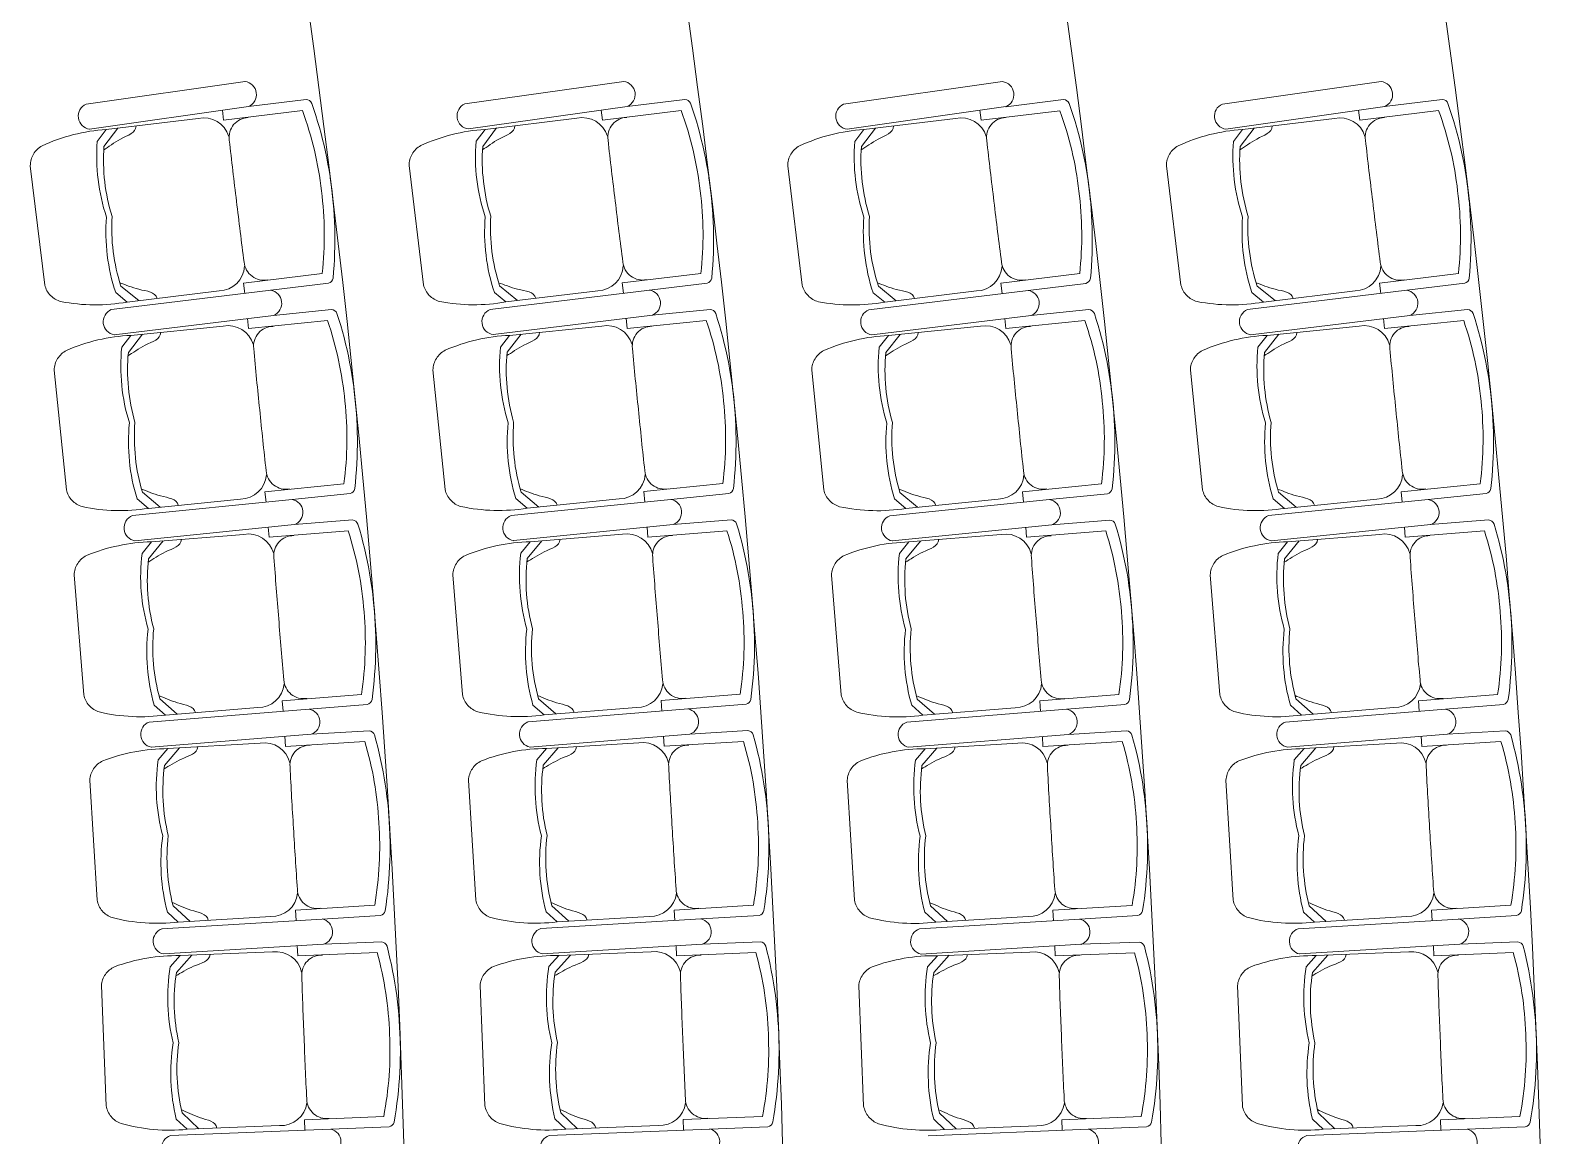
# Model space of a CAD drawing. Header units: millimetres. Extents: x 78.3 to 128, y 45 to 95.8.
# Drawn here: x 98.121 to 101.72, y 87.861 to 90.489 of the extents above; entities that cross this region are included whole.
import ezdxf

# ---------------------------------------------------------------- set-up
doc = ezdxf.new("R2010")
doc.units = ezdxf.units.MM
doc.header["$LTSCALE"] = 0.025
doc.linetypes.add('DASHED', pattern=[19.05, 12.7, -6.35])
doc.layers.add('EJES', color=7, linetype='Continuous', lineweight=0)

msp = doc.modelspace()

# ---------------------------------------------------------------- linework, layer by layer
at = {"lineweight": 15}
for p, q in [((98.6316, 90.3676), (98.2539, 90.314)), ((99.5316, 90.3678), (99.1539, 90.3142)), ((100.4316, 90.3673), (100.0539, 90.3137)), ((101.3316, 90.3676), (100.9539, 90.314)), ((98.6397, 90.3081), (98.2621, 90.2545)), ((98.5777, 90.2996), (98.5806, 90.2758)), ((99.5397, 90.3084), (99.1621, 90.2548)), ((99.4777, 90.2998), (99.4806, 90.276)), ((100.4397, 90.3079), (100.0621, 90.2543)), ((100.3777, 90.2993), (100.3806, 90.2755)), ((101.3397, 90.3081), (100.9621, 90.2545)), ((101.2777, 90.2996), (101.2806, 90.2758)), ((98.5201, 90.2801), (98.3017, 90.2536)), ((99.4201, 90.2803), (99.2017, 90.2538)), ((100.3201, 90.2798), (100.1017, 90.2533)), ((101.2201, 90.2801), (101.0017, 90.2536)), ((98.3017, 90.2536), (98.2803, 90.2253)), ((98.3293, 90.2569), (98.2962, 90.2132)), ((99.2017, 90.2538), (99.1803, 90.2256)), ((99.2293, 90.2572), (99.1962, 90.2135)), ((100.1017, 90.2533), (100.0803, 90.225)), ((100.1293, 90.2566), (100.0962, 90.213)), ((101.0017, 90.2536), (100.9803, 90.2253)), ((101.0293, 90.2569), (100.9962, 90.2132)), ((98.6925, 89.8713), (98.3137, 89.8253)), ((98.3515, 89.8434), (98.324, 89.8657)), ((98.3791, 89.8468), (98.3365, 89.8813)), ((98.5699, 89.8699), (98.3515, 89.8434)), ((98.6276, 89.8886), (98.6306, 89.8638)), ((99.5925, 89.8716), (99.2137, 89.8256)), ((99.2515, 89.8437), (99.224, 89.866)), ((99.2791, 89.847), (99.2365, 89.8815)), ((99.4699, 89.8702), (99.2515, 89.8437)), ((99.5276, 89.8889), (99.5306, 89.8641)), ((100.4925, 89.871), (100.1137, 89.8251)), ((100.1515, 89.8432), (100.124, 89.8655)), ((100.1791, 89.8465), (100.1365, 89.881)), ((100.3699, 89.8697), (100.1515, 89.8432)), ((100.4276, 89.8883), (100.4306, 89.8635)), ((101.3925, 89.8713), (101.0137, 89.8253)), ((101.0515, 89.8434), (101.024, 89.8657)), ((101.0791, 89.8468), (101.0365, 89.8813)), ((101.2699, 89.8699), (101.0515, 89.8434)), ((101.3276, 89.8886), (101.3306, 89.8638)), ((98.6994, 89.8117), (98.3208, 89.7657)), ((98.6372, 89.8044), (98.6396, 89.7805)), ((99.5994, 89.812), (99.2208, 89.766)), ((99.5372, 89.8047), (99.5396, 89.7808)), ((100.4994, 89.8114), (100.1208, 89.7655)), ((100.4372, 89.8041), (100.4396, 89.7803)), ((101.3994, 89.8117), (101.0208, 89.7657)), ((101.3372, 89.8044), (101.3396, 89.7805)), ((98.3603, 89.764), (98.3384, 89.7361)), ((98.388, 89.7668), (98.3541, 89.7237)), ((98.5793, 89.7861), (98.3603, 89.764)), ((99.2603, 89.7642), (99.2384, 89.7364)), ((99.288, 89.767), (99.2541, 89.724)), ((99.4793, 89.7863), (99.2603, 89.7642)), ((100.1603, 89.7637), (100.1384, 89.7359)), ((100.188, 89.7665), (100.1541, 89.7235)), ((100.3793, 89.7858), (100.1603, 89.7637)), ((101.0603, 89.764), (101.0384, 89.7361)), ((101.088, 89.7668), (101.0541, 89.7237)), ((101.2793, 89.7861), (101.0603, 89.764)), ((98.7433, 89.3739), (98.3638, 89.3356)), ((98.4019, 89.3529), (98.3748, 89.3758)), ((98.4296, 89.3557), (98.3877, 89.391)), ((98.6208, 89.375), (98.4019, 89.3529)), ((98.6788, 89.3925), (98.6813, 89.3676)), ((99.6433, 89.3742), (99.2638, 89.3358)), ((99.3019, 89.3532), (99.2748, 89.376)), ((99.3296, 89.356), (99.2877, 89.3913)), ((99.5208, 89.3753), (99.3019, 89.3532)), ((99.5788, 89.3928), (99.5813, 89.3679)), ((100.5433, 89.3736), (100.1638, 89.3353)), ((100.2019, 89.3526), (100.1748, 89.3755)), ((100.2296, 89.3554), (100.1877, 89.3908)), ((100.4208, 89.3748), (100.2019, 89.3526)), ((100.4788, 89.3922), (100.4813, 89.3674)), ((101.4433, 89.3739), (101.0638, 89.3356)), ((101.1019, 89.3529), (101.0748, 89.3758)), ((101.1296, 89.3557), (101.0877, 89.391)), ((101.3208, 89.375), (101.1019, 89.3529)), ((101.3788, 89.3925), (101.3813, 89.3676)), ((98.749, 89.3142), (98.3696, 89.2758)), ((98.6284, 89.291), (98.4091, 89.2733)), ((98.6867, 89.3081), (98.6886, 89.2842)), ((99.649, 89.3144), (99.2696, 89.2761)), ((99.5284, 89.2912), (99.3091, 89.2735)), ((99.5867, 89.3084), (99.5886, 89.2845)), ((100.549, 89.3139), (100.1696, 89.2756)), ((100.4284, 89.2907), (100.2091, 89.273)), ((100.4867, 89.3079), (100.4886, 89.284)), ((101.449, 89.3142), (101.0696, 89.2758)), ((101.3284, 89.291), (101.1091, 89.2733)), ((101.3867, 89.3081), (101.3886, 89.2842)), ((98.4091, 89.2733), (98.3866, 89.2459)), ((98.4368, 89.2755), (98.402, 89.2332)), ((99.3091, 89.2735), (99.2866, 89.2462)), ((99.3368, 89.2758), (99.302, 89.2335)), ((100.2091, 89.273), (100.1866, 89.2456)), ((100.2368, 89.2752), (100.202, 89.2329)), ((101.1091, 89.2733), (101.0866, 89.2459)), ((101.1368, 89.2755), (101.102, 89.2332)), ((98.4701, 88.8637), (98.4289, 88.8999)), ((98.72, 88.8955), (98.722, 88.8706)), ((99.3701, 88.864), (99.3289, 88.9001)), ((99.62, 88.8958), (99.622, 88.8708)), ((100.2701, 88.8634), (100.2289, 88.8996)), ((100.52, 88.8952), (100.522, 88.8703)), ((101.1701, 88.8637), (101.1289, 88.8999)), ((101.42, 88.8955), (101.422, 88.8706)), ((98.7842, 88.8756), (98.4039, 88.8449)), ((98.4423, 88.8615), (98.4157, 88.8849)), ((98.6617, 88.8792), (98.4423, 88.8615)), ((99.6842, 88.8759), (99.3039, 88.8452)), ((99.3423, 88.8617), (99.3157, 88.8851)), ((99.5617, 88.8794), (99.3423, 88.8617)), ((100.5842, 88.8753), (100.2039, 88.8446)), ((100.2423, 88.8612), (100.2157, 88.8846)), ((100.4617, 88.8789), (100.2423, 88.8612)), ((101.4842, 88.8756), (101.1039, 88.8449)), ((101.1423, 88.8615), (101.1157, 88.8849)), ((101.3617, 88.8792), (101.1423, 88.8615)), ((98.7886, 88.8158), (98.4085, 88.7851)), ((98.6676, 88.795), (98.448, 88.7817)), ((98.7262, 88.811), (98.7277, 88.787)), ((99.6886, 88.816), (99.3085, 88.7853)), ((99.5676, 88.7953), (99.348, 88.782)), ((99.6262, 88.8112), (99.6277, 88.7873)), ((100.5886, 88.8155), (100.2085, 88.7848)), ((100.4676, 88.7947), (100.248, 88.7814)), ((100.5262, 88.8107), (100.5277, 88.7868)), ((101.4886, 88.8158), (101.1085, 88.7851)), ((101.3676, 88.795), (101.148, 88.7817)), ((101.4262, 88.811), (101.4277, 88.787)), ((98.448, 88.7817), (98.4249, 88.7548)), ((98.4758, 88.7834), (98.4401, 88.7418)), ((99.348, 88.782), (99.3249, 88.7551)), ((99.3758, 88.7837), (99.3401, 88.742)), ((100.248, 88.7814), (100.2249, 88.7545)), ((100.2758, 88.7831), (100.2401, 88.7415)), ((101.148, 88.7817), (101.1249, 88.7548)), ((101.1758, 88.7834), (101.1401, 88.7418)), ((98.4729, 88.3693), (98.4468, 88.3932)), ((98.5007, 88.371), (98.4603, 88.408)), ((98.7512, 88.3977), (98.7527, 88.3728)), ((99.3729, 88.3696), (99.3468, 88.3935)), ((99.4007, 88.3713), (99.3603, 88.4083)), ((99.6512, 88.398), (99.6527, 88.3731)), ((100.2729, 88.3691), (100.2468, 88.393)), ((100.3007, 88.3707), (100.2603, 88.4077)), ((100.5512, 88.3975), (100.5527, 88.3725)), ((101.1729, 88.3693), (101.1468, 88.3932)), ((101.2007, 88.371), (101.1603, 88.408)), ((101.4512, 88.3977), (101.4527, 88.3728)), ((98.815, 88.3766), (98.4341, 88.3535)), ((98.6926, 88.3826), (98.4729, 88.3693)), ((99.715, 88.3768), (99.3341, 88.3538)), ((99.5926, 88.3829), (99.3729, 88.3696)), ((100.615, 88.3763), (100.2341, 88.3533)), ((100.4926, 88.3823), (100.2729, 88.3691)), ((101.515, 88.3766), (101.1341, 88.3535)), ((101.3926, 88.3826), (101.1729, 88.3693)), ((99.7182, 88.3169), (99.3376, 88.2939)), ((98.8182, 88.3166), (98.4376, 88.2936)), ((98.4769, 88.2895), (98.4533, 88.263)), ((98.5048, 88.2906), (98.4682, 88.2497)), ((98.6968, 88.2983), (98.4769, 88.2895)), ((98.7557, 88.3131), (98.7567, 88.2891)), ((99.3769, 88.2897), (99.3533, 88.2633)), ((99.4048, 88.2908), (99.3682, 88.25)), ((99.5968, 88.2986), (99.3769, 88.2897)), ((99.6557, 88.3134), (99.6567, 88.2894)), ((100.6182, 88.3164), (100.2376, 88.2933)), ((100.2769, 88.2892), (100.2533, 88.2628)), ((100.3048, 88.2903), (100.2682, 88.2494)), ((100.4968, 88.2981), (100.2769, 88.2892)), ((100.5557, 88.3128), (100.5567, 88.2889)), ((101.5182, 88.3166), (101.1376, 88.2936)), ((101.1769, 88.2895), (101.1533, 88.263)), ((101.2048, 88.2906), (101.1682, 88.2497)), ((101.3968, 88.2983), (101.1769, 88.2895)), ((101.4557, 88.3131), (101.4567, 88.2891)), ((98.4936, 87.8766), (98.4679, 87.9011)), ((98.5214, 87.8778), (98.4817, 87.9156)), ((98.7134, 87.8855), (98.4936, 87.8766)), ((98.7724, 87.8995), (98.7734, 87.8745)), ((99.3936, 87.8769), (99.3679, 87.9014)), ((99.4214, 87.878), (99.3817, 87.9158)), ((99.6134, 87.8858), (99.3936, 87.8769)), ((99.6724, 87.8997), (99.6734, 87.8747)), ((100.2936, 87.8764), (100.2679, 87.9008)), ((100.3214, 87.8775), (100.2817, 87.9153)), ((100.5134, 87.8852), (100.2936, 87.8764)), ((100.5724, 87.8992), (100.5734, 87.8742)), ((101.1936, 87.8766), (101.1679, 87.9011)), ((101.2214, 87.8778), (101.1817, 87.9156)), ((101.4134, 87.8855), (101.1936, 87.8766)), ((101.4724, 87.8995), (101.4734, 87.8745)), ((98.8357, 87.877), (98.4545, 87.8616)), ((99.7357, 87.8773), (99.3545, 87.8619)), ((100.6357, 87.8767), (100.2545, 87.8614)), ((101.5357, 87.877), (101.1545, 87.8616))]:
    msp.add_line(p, q, dxfattribs=at)
at = {"linetype": 'DASHED', "lineweight": 15}
for p, q in [((98.1211, 90.1675), (98.1555, 89.8838)), ((99.0211, 90.1677), (99.0555, 89.8841)), ((99.9211, 90.1672), (99.9555, 89.8835)), ((100.8211, 90.1675), (100.8555, 89.8838)), ((98.178, 89.6815), (98.2068, 89.3972)), ((99.078, 89.6818), (99.1068, 89.3975)), ((99.978, 89.6812), (100.0068, 89.397)), ((100.878, 89.6815), (100.9068, 89.3972)), ((98.2252, 89.1945), (98.2482, 88.9097)), ((99.1252, 89.1948), (99.1482, 88.91)), ((100.0252, 89.1942), (100.0482, 88.9094)), ((100.9252, 89.1945), (100.9482, 88.9097)), ((98.2625, 88.7067), (98.2798, 88.4215)), ((99.1625, 88.7069), (99.1798, 88.4217)), ((100.0625, 88.7064), (100.0798, 88.4212)), ((100.9625, 88.7067), (100.9798, 88.4215)), ((98.29, 88.2182), (98.3015, 87.9327)), ((99.19, 88.2184), (99.2015, 87.9329)), ((100.09, 88.2179), (100.1015, 87.9324)), ((100.99, 88.2182), (101.0015, 87.9327))]:
    msp.add_line(p, q, dxfattribs=at)
at = {"lineweight": 15}
for points in [[(98.5806, 90.2758), (98.7679, 90.2985)], [(98.6394, 90.3081), (98.7767, 90.3248)], [(99.4806, 90.276), (99.6679, 90.2988)], [(99.5394, 90.3084), (99.6767, 90.325)], [(100.3806, 90.2755), (100.5679, 90.2982)], [(100.4394, 90.3078), (100.5767, 90.3245)], [(101.2806, 90.2758), (101.4679, 90.2985)], [(101.3394, 90.3081), (101.4767, 90.3248)], [(98.6276, 89.8886), (98.8149, 89.9114)], [(99.5276, 89.8889), (99.7149, 89.9116)], [(100.4276, 89.8883), (100.6149, 89.9111)], [(101.3276, 89.8886), (101.5149, 89.9114)], [(98.6925, 89.8713), (98.8298, 89.888)], [(99.5925, 89.8716), (99.7298, 89.8882)], [(100.4925, 89.871), (100.6298, 89.8877)], [(101.3925, 89.8713), (101.5298, 89.888)], [(98.6396, 89.7805), (98.8274, 89.7995)], [(98.6991, 89.8117), (98.8367, 89.8256)], [(99.5396, 89.7808), (99.7274, 89.7998)], [(99.5991, 89.8119), (99.7367, 89.8258)], [(100.4396, 89.7803), (100.6274, 89.7992)], [(100.4991, 89.8114), (100.6367, 89.8253)], [(101.3396, 89.7805), (101.5274, 89.7995)], [(101.3991, 89.8117), (101.5367, 89.8256)], [(98.6788, 89.3925), (98.8666, 89.4115)], [(99.5788, 89.3928), (99.7666, 89.4117)], [(100.4788, 89.3922), (100.6666, 89.4112)], [(101.3788, 89.3925), (101.5666, 89.4115)], [(98.7433, 89.3739), (98.8809, 89.3878)], [(99.6433, 89.3742), (99.7809, 89.3881)], [(100.5433, 89.3736), (100.6809, 89.3875)], [(101.4433, 89.3739), (101.5809, 89.3878)], [(98.7488, 89.3142), (98.8866, 89.3253)], [(99.6488, 89.3144), (99.7866, 89.3256)], [(100.5488, 89.3139), (100.6866, 89.325)], [(101.4488, 89.3142), (101.5866, 89.3253)], [(98.6886, 89.2842), (98.8767, 89.2994)], [(99.5886, 89.2845), (99.7767, 89.2997)], [(100.4886, 89.284), (100.6767, 89.2991)], [(101.3886, 89.2842), (101.5767, 89.2994)], [(98.72, 88.8955), (98.9081, 88.9107)], [(99.62, 88.8958), (99.8081, 88.9109)], [(100.52, 88.8952), (100.7081, 88.9104)], [(101.42, 88.8955), (101.6081, 88.9107)], [(98.7842, 88.8756), (98.922, 88.8867)], [(99.6842, 88.8759), (99.822, 88.887)], [(100.5842, 88.8753), (100.722, 88.8865)], [(101.4842, 88.8756), (101.622, 88.8867)], [(98.7884, 88.8157), (98.9265, 88.8241)], [(99.6884, 88.816), (99.8265, 88.8244)], [(100.5884, 88.8155), (100.7265, 88.8238)], [(101.4884, 88.8157), (101.6265, 88.8241)], [(98.7277, 88.787), (98.916, 88.7984)], [(99.6277, 88.7873), (99.816, 88.7987)], [(100.5277, 88.7868), (100.716, 88.7982)], [(101.4277, 88.787), (101.616, 88.7984)], [(98.7512, 88.3977), (98.9396, 88.4091)], [(99.6512, 88.398), (99.8396, 88.4094)], [(100.5512, 88.3975), (100.7396, 88.4089)], [(101.4512, 88.3977), (101.6396, 88.4091)], [(98.815, 88.3766), (98.953, 88.3849)], [(99.715, 88.3768), (99.853, 88.3852)], [(100.615, 88.3763), (100.753, 88.3846)], [(101.515, 88.3766), (101.653, 88.3849)], [(98.818, 88.3166), (98.9562, 88.3222)], [(99.718, 88.3169), (99.8562, 88.3225)], [(100.618, 88.3164), (100.7562, 88.3219)], [(101.518, 88.3166), (101.6562, 88.3222)], [(98.7567, 88.2891), (98.9453, 88.2967)], [(99.6567, 88.2894), (99.8453, 88.297)], [(100.5567, 88.2889), (100.7453, 88.2965)], [(101.4567, 88.2891), (101.6453, 88.2967)], [(98.7724, 87.8995), (98.961, 87.9071)], [(99.6724, 87.8997), (99.861, 87.9073)], [(100.5724, 87.8992), (100.761, 87.9068)], [(101.4724, 87.8995), (101.661, 87.9071)], [(98.8357, 87.877), (98.9739, 87.8826)], [(99.7357, 87.8773), (99.8739, 87.8828)], [(100.6357, 87.8767), (100.7739, 87.8823)], [(101.5357, 87.877), (101.6739, 87.8826)]]:
    msp.add_lwpolyline(points, dxfattribs=at)
for points in [[(98.7679, 90.2985, -0.059139), (98.8131, 90.1076, -0.059139)], [(98.7901, 90.3156, 0.288243), (98.7767, 90.3248, 0.288243)], [(98.7901, 90.3156, -0.060987), (98.8407, 90.0825, -0.060987)], [(99.6679, 90.2988, -0.059139), (99.7131, 90.1078, -0.059139)], [(99.6901, 90.3159, 0.288243), (99.6767, 90.325, 0.288243)], [(99.6901, 90.3159, -0.060987), (99.7407, 90.0827, -0.060987)], [(100.5679, 90.2982, -0.059139), (100.6131, 90.1073, -0.059139)], [(100.5901, 90.3153, 0.288243), (100.5767, 90.3245, 0.288243)], [(100.5901, 90.3153, -0.060987), (100.6407, 90.0822, -0.060987)], [(101.4679, 90.2985, -0.059139), (101.5131, 90.1076, -0.059139)], [(101.4901, 90.3156, 0.288243), (101.4767, 90.3248, 0.288243)], [(101.4901, 90.3156, -0.060987), (101.5407, 90.0825, -0.060987)], [(98.5929, 90.2373, 0.38944), (98.5201, 90.2801, -0.177299)], [(98.639, 90.282, 0.450517), (98.5941, 90.2281, 0.003626), (98.6112, 90.083, 0.003626)], [(99.4929, 90.2376, 0.38944), (99.4201, 90.2803, -0.177299)], [(99.539, 90.2823, 0.450517), (99.4941, 90.2284, 0.003626), (99.5112, 90.0833, 0.003626)], [(100.3929, 90.2371, 0.38944), (100.3201, 90.2798, -0.177299)], [(100.439, 90.2817, 0.450517), (100.3941, 90.2278, 0.003626), (100.4112, 90.0828, 0.003626)], [(101.2929, 90.2373, 0.38944), (101.2201, 90.2801, -0.177299)], [(101.339, 90.282, 0.450517), (101.2941, 90.2281, 0.003626), (101.3112, 90.083, 0.003626)], [(98.2803, 90.2253, 0.099555), (98.3021, 90.0455, 0.500475)], [(99.1803, 90.2256, 0.099555), (99.2021, 90.0458, 0.500475)], [(100.0803, 90.225, 0.099555), (100.1021, 90.0453, 0.500475)], [(100.9803, 90.2253, 0.099555), (101.0021, 90.0455, 0.500475)], [(98.2962, 90.2132, 0.093035), (98.3153, 90.0471, 0.093035)], [(99.1962, 90.2135, 0.093035), (99.2153, 90.0474, 0.093035)], [(100.0962, 90.213, 0.093035), (100.1153, 90.0469, 0.093035)], [(100.9962, 90.2132, 0.093035), (101.0153, 90.0471, 0.093035)], [(98.8406, 89.9001, 0.060987), (98.8339, 90.1386, 0.060987)], [(99.7406, 89.9003, 0.060987), (99.7339, 90.1388, 0.060987)], [(100.6406, 89.8998, 0.060987), (100.6339, 90.1383, 0.060987)], [(101.5406, 89.9001, 0.060987), (101.5339, 90.1386, 0.060987)], [(98.6858, 89.8965, -0.450517), (98.6293, 89.9381, -0.003626), (98.6112, 90.083, -0.003626)], [(98.8149, 89.9114, 0.059139), (98.8131, 90.1076, 0.059139)], [(99.5858, 89.8968, -0.450517), (99.5293, 89.9384, -0.003626), (99.5112, 90.0833, -0.003626)], [(99.7149, 89.9116, 0.059139), (99.7131, 90.1078, 0.059139)], [(100.4858, 89.8963, -0.450517), (100.4293, 89.9378, -0.003626), (100.4112, 90.0828, -0.003626)], [(100.6149, 89.9111, 0.059139), (100.6131, 90.1073, 0.059139)], [(101.3858, 89.8965, -0.450517), (101.3293, 89.9381, -0.003626), (101.3112, 90.083, -0.003626)], [(101.5149, 89.9114, 0.059139), (101.5131, 90.1076, 0.059139)], [(98.324, 89.8657, -0.099555), (98.3021, 90.0455, -0.500475)], [(98.3365, 89.8813, -0.093035), (98.3153, 90.0471, -0.093035)], [(99.224, 89.866, -0.099555), (99.2021, 90.0458, -0.500475)], [(99.2365, 89.8815, -0.093035), (99.2153, 90.0474, -0.093035)], [(100.124, 89.8655, -0.099555), (100.1021, 90.0453, -0.500475)], [(100.1365, 89.881, -0.093035), (100.1153, 90.0469, -0.093035)], [(101.024, 89.8657, -0.099555), (101.0021, 90.0455, -0.500475)], [(101.0365, 89.8813, -0.093035), (101.0153, 90.0471, -0.093035)], [(98.6304, 89.9289, -0.38944), (98.5699, 89.8699, 0.177299)], [(99.5304, 89.9291, -0.38944), (99.4699, 89.8702, 0.177299)], [(100.4304, 89.9286, -0.38944), (100.3699, 89.8697, 0.177299)], [(101.3304, 89.9289, -0.38944), (101.2699, 89.8699, 0.177299)], [(98.8406, 89.9001, -0.288243), (98.8298, 89.888, -0.288243)], [(99.7406, 89.9003, -0.288243), (99.7298, 89.8882, -0.288243)], [(100.6406, 89.8998, -0.288243), (100.6298, 89.8877, -0.288243)], [(101.5406, 89.9001, -0.288243), (101.5298, 89.888, -0.288243)], [(98.8274, 89.7995, -0.059139), (98.8687, 89.6077, -0.059139)], [(98.8499, 89.8162, 0.288243), (98.8367, 89.8256, 0.288243)], [(98.8499, 89.8162, -0.060987), (98.8958, 89.582, -0.060987)], [(99.7274, 89.7998, -0.059139), (99.7687, 89.608, -0.059139)], [(99.7499, 89.8164, 0.288243), (99.7367, 89.8258, 0.288243)], [(99.7499, 89.8164, -0.060987), (99.7958, 89.5823, -0.060987)], [(100.6274, 89.7992, -0.059139), (100.6687, 89.6074, -0.059139)], [(100.6499, 89.8159, 0.288243), (100.6367, 89.8253, 0.288243)], [(100.6499, 89.8159, -0.060987), (100.6958, 89.5818, -0.060987)], [(101.5274, 89.7995, -0.059139), (101.5687, 89.6077, -0.059139)], [(101.5499, 89.8162, 0.288243), (101.5367, 89.8256, 0.288243)], [(101.5499, 89.8162, -0.060987), (101.5958, 89.582, -0.060987)], [(98.6512, 89.7419, 0.38944), (98.5793, 89.7861, -0.177299)], [(98.6982, 89.7856, 0.450517), (98.6521, 89.7326, 0.003626), (98.6663, 89.5872, 0.003626)], [(99.5512, 89.7421, 0.38944), (99.4793, 89.7863, -0.177299)], [(99.5982, 89.7859, 0.450517), (99.5521, 89.7329, 0.003626), (99.5663, 89.5875, 0.003626)], [(100.4512, 89.7416, 0.38944), (100.3793, 89.7858, -0.177299)], [(100.4982, 89.7853, 0.450517), (100.4521, 89.7324, 0.003626), (100.4663, 89.587, 0.003626)], [(101.3512, 89.7419, 0.38944), (101.2793, 89.7861, -0.177299)], [(101.3982, 89.7856, 0.450517), (101.3521, 89.7326, 0.003626), (101.3663, 89.5872, 0.003626)], [(98.3384, 89.7361, 0.099555), (98.3566, 89.556, 0.500475)], [(98.3541, 89.7237, 0.093035), (98.3698, 89.5573, 0.093035)], [(99.2384, 89.7364, 0.099555), (99.2566, 89.5562, 0.500475)], [(99.2541, 89.724, 0.093035), (99.2698, 89.5575, 0.093035)], [(100.1384, 89.7359, 0.099555), (100.1566, 89.5557, 0.500475)], [(100.1541, 89.7235, 0.093035), (100.1698, 89.557, 0.093035)], [(101.0384, 89.7361, 0.099555), (101.0566, 89.556, 0.500475)], [(101.0541, 89.7237, 0.093035), (101.0698, 89.5573, 0.093035)], [(98.892, 89.3997, 0.060987), (98.8901, 89.6383, 0.060987)], [(99.792, 89.3999, 0.060987), (99.7901, 89.6385, 0.060987)], [(100.692, 89.3994, 0.060987), (100.6901, 89.638, 0.060987)], [(101.592, 89.3997, 0.060987), (101.5901, 89.6383, 0.060987)], [(98.7372, 89.3993, -0.450517), (98.6815, 89.442, -0.003626), (98.6663, 89.5872, -0.003626)], [(98.8666, 89.4115, 0.059139), (98.8687, 89.6077, 0.059139)], [(99.6372, 89.3995, -0.450517), (99.5815, 89.4422, -0.003626), (99.5663, 89.5875, -0.003626)], [(99.7666, 89.4117, 0.059139), (99.7687, 89.608, 0.059139)], [(100.5372, 89.399, -0.450517), (100.4815, 89.4417, -0.003626), (100.4663, 89.587, -0.003626)], [(100.6666, 89.4112, 0.059139), (100.6687, 89.6074, 0.059139)], [(101.4372, 89.3993, -0.450517), (101.3815, 89.442, -0.003626), (101.3663, 89.5872, -0.003626)], [(101.5666, 89.4115, 0.059139), (101.5687, 89.6077, 0.059139)], [(98.3748, 89.3758, -0.099555), (98.3566, 89.556, -0.500475)], [(98.3877, 89.391, -0.093035), (98.3698, 89.5573, -0.093035)], [(99.2748, 89.376, -0.099555), (99.2566, 89.5562, -0.500475)], [(99.2877, 89.3913, -0.093035), (99.2698, 89.5575, -0.093035)], [(100.1748, 89.3755, -0.099555), (100.1566, 89.5557, -0.500475)], [(100.1877, 89.3908, -0.093035), (100.1698, 89.557, -0.093035)], [(101.0748, 89.3758, -0.099555), (101.0566, 89.556, -0.500475)], [(101.0877, 89.391, -0.093035), (101.0698, 89.5573, -0.093035)], [(98.6824, 89.4327, -0.38944), (98.6208, 89.375, 0.177299)], [(99.5824, 89.433, -0.38944), (99.5208, 89.3753, 0.177299)], [(101.3824, 89.4327, -0.38944), (101.3208, 89.375, 0.177299)], [(98.892, 89.3997, -0.288243), (98.8809, 89.3878, -0.288243)], [(99.792, 89.3999, -0.288243), (99.7809, 89.3881, -0.288243)], [(100.4824, 89.4324, -0.38944), (100.4208, 89.3748, 0.177299)], [(100.692, 89.3994, -0.288243), (100.6809, 89.3875, -0.288243)], [(101.592, 89.3997, -0.288243), (101.5809, 89.3878, -0.288243)], [(98.8996, 89.3156, 0.288243), (98.8866, 89.3253, 0.288243)], [(99.7996, 89.3159, 0.288243), (99.7866, 89.3256, 0.288243)], [(100.6996, 89.3153, 0.288243), (100.6866, 89.325, 0.288243)], [(101.5996, 89.3156, 0.288243), (101.5866, 89.3253, 0.288243)], [(98.6995, 89.2453, 0.38944), (98.6284, 89.291, -0.177299)], [(98.8767, 89.2994, -0.059139), (98.9142, 89.1068, -0.059139)], [(98.8996, 89.3156, -0.060987), (98.9408, 89.0806, -0.060987)], [(99.5995, 89.2456, 0.38944), (99.5284, 89.2912, -0.177299)], [(99.7767, 89.2997, -0.059139), (99.8142, 89.1071, -0.059139)], [(99.7996, 89.3159, -0.060987), (99.8408, 89.0809, -0.060987)], [(100.4995, 89.2451, 0.38944), (100.4284, 89.2907, -0.177299)], [(100.6767, 89.2991, -0.059139), (100.7142, 89.1065, -0.059139)], [(100.6996, 89.3153, -0.060987), (100.7408, 89.0803, -0.060987)], [(101.3995, 89.2453, 0.38944), (101.3284, 89.291, -0.177299)], [(101.5767, 89.2994, -0.059139), (101.6142, 89.1068, -0.059139)], [(101.5996, 89.3156, -0.060987), (101.6408, 89.0806, -0.060987)], [(98.7473, 89.2881, 0.450517), (98.7002, 89.2361, 0.003626), (98.7115, 89.0904, 0.003626)], [(99.6473, 89.2884, 0.450517), (99.6002, 89.2363, 0.003626), (99.6115, 89.0907, 0.003626)], [(100.5473, 89.2879, 0.450517), (100.5002, 89.2358, 0.003626), (100.5115, 89.0902, 0.003626)], [(101.4473, 89.2881, 0.450517), (101.4002, 89.2361, 0.003626), (101.4115, 89.0904, 0.003626)], [(98.3866, 89.2459, 0.099555), (98.4011, 89.0654, 0.500475)], [(98.402, 89.2332, 0.093035), (98.4144, 89.0665, 0.093035)], [(99.2866, 89.2462, 0.099555), (99.3011, 89.0656, 0.500475)], [(99.302, 89.2335, 0.093035), (99.3144, 89.0667, 0.093035)], [(100.1866, 89.2456, 0.099555), (100.2011, 89.0651, 0.500475)], [(100.202, 89.2329, 0.093035), (100.2144, 89.0662, 0.093035)], [(101.0866, 89.2459, 0.099555), (101.1011, 89.0654, 0.500475)], [(101.102, 89.2332, 0.093035), (101.1144, 89.0665, 0.093035)], [(98.9333, 88.8984, 0.060987), (98.9362, 89.1369, 0.060987)], [(99.8333, 88.8986, 0.060987), (99.8362, 89.1372, 0.060987)], [(100.7333, 88.8981, 0.060987), (100.7362, 89.1367, 0.060987)], [(101.6333, 88.8984, 0.060987), (101.6362, 89.1369, 0.060987)], [(98.7785, 88.9011, -0.450517), (98.7237, 88.9449, -0.003626), (98.7115, 89.0904, -0.003626)], [(98.9081, 88.9107, 0.059139), (98.9142, 89.1068, 0.059139)], [(99.6785, 88.9013, -0.450517), (99.6237, 88.9452, -0.003626), (99.6115, 89.0907, -0.003626)], [(99.8081, 88.9109, 0.059139), (99.8142, 89.1071, 0.059139)], [(100.5785, 88.9008, -0.450517), (100.5237, 88.9446, -0.003626), (100.5115, 89.0902, -0.003626)], [(100.7081, 88.9104, 0.059139), (100.7142, 89.1065, 0.059139)], [(101.4785, 88.9011, -0.450517), (101.4237, 88.9449, -0.003626), (101.4115, 89.0904, -0.003626)], [(101.6081, 88.9107, 0.059139), (101.6142, 89.1068, 0.059139)], [(98.4157, 88.8849, -0.099555), (98.4011, 89.0654, -0.500475)], [(98.4289, 88.8999, -0.093035), (98.4144, 89.0665, -0.093035)], [(99.3157, 88.8851, -0.099555), (99.3011, 89.0656, -0.500475)], [(99.3289, 88.9001, -0.093035), (99.3144, 89.0667, -0.093035)], [(100.2157, 88.8846, -0.099555), (100.2011, 89.0651, -0.500475)], [(100.2289, 88.8996, -0.093035), (100.2144, 89.0662, -0.093035)], [(101.1157, 88.8849, -0.099555), (101.1011, 89.0654, -0.500475)], [(101.1289, 88.8999, -0.093035), (101.1144, 89.0665, -0.093035)], [(98.7245, 88.9356, -0.38944), (98.6617, 88.8792, 0.177299)], [(99.6245, 88.9359, -0.38944), (99.5617, 88.8794, 0.177299)], [(100.5245, 88.9353, -0.38944), (100.4617, 88.8789, 0.177299)], [(101.4245, 88.9356, -0.38944), (101.3617, 88.8792, 0.177299)], [(98.9333, 88.8984, -0.288243), (98.922, 88.8867, -0.288243)], [(99.8333, 88.8986, -0.288243), (99.822, 88.887, -0.288243)], [(100.7333, 88.8981, -0.288243), (100.722, 88.8865, -0.288243)], [(101.6333, 88.8984, -0.288243), (101.622, 88.8867, -0.288243)], [(98.9392, 88.8142, 0.288243), (98.9265, 88.8241, 0.288243)], [(99.8392, 88.8144, 0.288243), (99.8265, 88.8244, 0.288243)], [(100.7392, 88.8139, 0.288243), (100.7265, 88.8238, 0.288243)], [(101.6392, 88.8142, 0.288243), (101.6265, 88.8241, 0.288243)], [(98.7377, 88.7479, 0.38944), (98.6676, 88.795, -0.177299)], [(98.7864, 88.7897, 0.450517), (98.7383, 88.7386, 0.003626), (98.7466, 88.5928, 0.003626)], [(98.916, 88.7984, -0.059139), (98.9497, 88.6051, -0.059139)], [(98.9392, 88.8142, -0.060987), (98.9757, 88.5784, -0.060987)], [(99.6377, 88.7482, 0.38944), (99.5676, 88.7953, -0.177299)], [(99.6864, 88.79, 0.450517), (99.6383, 88.7389, 0.003626), (99.6466, 88.5931, 0.003626)], [(99.816, 88.7987, -0.059139), (99.8497, 88.6054, -0.059139)], [(99.8392, 88.8144, -0.060987), (99.8757, 88.5786, -0.060987)], [(100.5377, 88.7477, 0.38944), (100.4676, 88.7947, -0.177299)], [(100.5864, 88.7895, 0.450517), (100.5383, 88.7384, 0.003626), (100.5466, 88.5926, 0.003626)], [(100.716, 88.7982, -0.059139), (100.7497, 88.6048, -0.059139)], [(100.7392, 88.8139, -0.060987), (100.7757, 88.5781, -0.060987)], [(101.4377, 88.7479, 0.38944), (101.3676, 88.795, -0.177299)], [(101.4864, 88.7897, 0.450517), (101.4383, 88.7386, 0.003626), (101.4466, 88.5928, 0.003626)], [(101.616, 88.7984, -0.059139), (101.6497, 88.6051, -0.059139)], [(101.6392, 88.8142, -0.060987), (101.6757, 88.5784, -0.060987)], [(98.4249, 88.7548, 0.099555), (98.4358, 88.574, 0.500475)], [(99.3249, 88.7551, 0.099555), (99.3358, 88.5743, 0.500475)], [(100.2249, 88.7545, 0.099555), (100.2358, 88.5738, 0.500475)], [(101.1249, 88.7548, 0.099555), (101.1358, 88.574, 0.500475)], [(98.4401, 88.7418, 0.093035), (98.4491, 88.5748, 0.093035)], [(99.3401, 88.742, 0.093035), (99.3491, 88.5751, 0.093035)], [(100.2401, 88.7415, 0.093035), (100.2491, 88.5746, 0.093035)], [(101.1401, 88.7418, 0.093035), (101.1491, 88.5748, 0.093035)], [(98.9396, 88.4091, 0.059139), (98.9497, 88.6051, 0.059139)], [(98.9645, 88.3963, 0.060987), (98.9723, 88.6348, 0.060987)], [(99.8396, 88.4094, 0.059139), (99.8497, 88.6054, 0.059139)], [(99.8645, 88.3966, 0.060987), (99.8723, 88.635, 0.060987)], [(100.7396, 88.4089, 0.059139), (100.7497, 88.6048, 0.059139)], [(100.7645, 88.3961, 0.060987), (100.7723, 88.6345, 0.060987)], [(101.6396, 88.4091, 0.059139), (101.6497, 88.6051, 0.059139)], [(101.6645, 88.3963, 0.060987), (101.6723, 88.6348, 0.060987)], [(98.4468, 88.3932, -0.099555), (98.4358, 88.574, -0.500475)], [(98.4603, 88.408, -0.093035), (98.4491, 88.5748, -0.093035)], [(98.8099, 88.4021, -0.450517), (98.7559, 88.4471, -0.003626), (98.7466, 88.5928, -0.003626)], [(99.3468, 88.3935, -0.099555), (99.3358, 88.5743, -0.500475)], [(99.3603, 88.4083, -0.093035), (99.3491, 88.5751, -0.093035)], [(99.7099, 88.4024, -0.450517), (99.6559, 88.4473, -0.003626), (99.6466, 88.5931, -0.003626)], [(100.2468, 88.393, -0.099555), (100.2358, 88.5738, -0.500475)], [(100.2603, 88.4077, -0.093035), (100.2491, 88.5746, -0.093035)], [(100.6099, 88.4019, -0.450517), (100.5559, 88.4468, -0.003626), (100.5466, 88.5926, -0.003626)], [(101.1468, 88.3932, -0.099555), (101.1358, 88.574, -0.500475)], [(101.1603, 88.408, -0.093035), (101.1491, 88.5748, -0.093035)], [(101.5099, 88.4021, -0.450517), (101.4559, 88.4471, -0.003626), (101.4466, 88.5928, -0.003626)], [(98.7565, 88.4378, -0.38944), (98.6926, 88.3826, 0.177299)], [(99.6565, 88.438, -0.38944), (99.5926, 88.3829, 0.177299)], [(100.5565, 88.4375, -0.38944), (100.4926, 88.3823, 0.177299)], [(101.4565, 88.4378, -0.38944), (101.3926, 88.3826, 0.177299)], [(98.9645, 88.3963, -0.288243), (98.953, 88.3849, -0.288243)], [(99.8645, 88.3966, -0.288243), (99.853, 88.3852, -0.288243)], [(100.7645, 88.3961, -0.288243), (100.753, 88.3846, -0.288243)], [(101.6645, 88.3963, -0.288243), (101.653, 88.3849, -0.288243)], [(98.9688, 88.312, 0.288243), (98.9562, 88.3222, 0.288243)], [(99.8688, 88.3123, 0.288243), (99.8562, 88.3225, 0.288243)], [(100.7688, 88.3117, 0.288243), (100.7562, 88.3219, 0.288243)], [(101.6688, 88.312, 0.288243), (101.6562, 88.3222, 0.288243)], [(98.7659, 88.2499, 0.38944), (98.6968, 88.2983, -0.177299)], [(98.8155, 88.2907, 0.450517), (98.7663, 88.2406, 0.003626), (98.7717, 88.0946, 0.003626)], [(98.9453, 88.2967, -0.059139), (98.975, 88.1028, -0.059139)], [(98.9688, 88.312, -0.060987), (99.0004, 88.0755, -0.060987)], [(99.6659, 88.2501, 0.38944), (99.5968, 88.2986, -0.177299)], [(99.7155, 88.2909, 0.450517), (99.6663, 88.2408, 0.003626), (99.6717, 88.0949, 0.003626)], [(99.8453, 88.297, -0.059139), (99.875, 88.1031, -0.059139)], [(99.8688, 88.3123, -0.060987), (99.9004, 88.0758, -0.060987)], [(100.5659, 88.2496, 0.38944), (100.4968, 88.2981, -0.177299)], [(100.6155, 88.2904, 0.450517), (100.5663, 88.2403, 0.003626), (100.5717, 88.0943, 0.003626)], [(100.7453, 88.2965, -0.059139), (100.775, 88.1025, -0.059139)], [(100.7688, 88.3117, -0.060987), (100.8004, 88.0753, -0.060987)], [(101.4659, 88.2499, 0.38944), (101.3968, 88.2983, -0.177299)], [(101.5155, 88.2907, 0.450517), (101.4663, 88.2406, 0.003626), (101.4717, 88.0946, 0.003626)], [(101.6453, 88.2967, -0.059139), (101.675, 88.1028, -0.059139)], [(101.6688, 88.312, -0.060987), (101.7004, 88.0755, -0.060987)], [(98.4533, 88.263, 0.099555), (98.4606, 88.0821, 0.500475)], [(98.4682, 88.2497, 0.093035), (98.4739, 88.0826, 0.093035)], [(99.3533, 88.2633, 0.099555), (99.3606, 88.0823, 0.500475)], [(99.3682, 88.25, 0.093035), (99.3739, 88.0829, 0.093035)], [(100.2533, 88.2628, 0.099555), (100.2606, 88.0818, 0.500475)], [(100.2682, 88.2494, 0.093035), (100.2739, 88.0823, 0.093035)], [(101.1533, 88.263, 0.099555), (101.1606, 88.0821, 0.500475)], [(101.1682, 88.2497, 0.093035), (101.1739, 88.0826, 0.093035)], [(98.961, 87.9071, 0.059139), (98.975, 88.1028, 0.059139)], [(98.9856, 87.8937, 0.060987), (98.9982, 88.132, 0.060987)], [(99.861, 87.9073, 0.059139), (99.875, 88.1031, 0.059139)], [(99.8856, 87.894, 0.060987), (99.8982, 88.1323, 0.060987)], [(100.761, 87.9068, 0.059139), (100.775, 88.1025, 0.059139)], [(100.7856, 87.8935, 0.060987), (100.7982, 88.1317, 0.060987)], [(101.661, 87.9071, 0.059139), (101.675, 88.1028, 0.059139)], [(101.6856, 87.8937, 0.060987), (101.6982, 88.132, 0.060987)], [(98.4679, 87.9011, -0.099555), (98.4606, 88.0821, -0.500475)], [(98.4817, 87.9156, -0.093035), (98.4739, 88.0826, -0.093035)], [(98.8311, 87.9027, -0.450517), (98.7781, 87.9487, -0.003626), (98.7717, 88.0946, -0.003626)], [(99.3679, 87.9014, -0.099555), (99.3606, 88.0823, -0.500475)], [(99.3817, 87.9158, -0.093035), (99.3739, 88.0829, -0.093035)], [(99.7311, 87.9029, -0.450517), (99.6781, 87.9489, -0.003626), (99.6717, 88.0949, -0.003626)], [(100.2679, 87.9008, -0.099555), (100.2606, 88.0818, -0.500475)], [(100.2817, 87.9153, -0.093035), (100.2739, 88.0823, -0.093035)], [(100.6311, 87.9024, -0.450517), (100.5781, 87.9484, -0.003626), (100.5717, 88.0943, -0.003626)], [(101.1679, 87.9011, -0.099555), (101.1606, 88.0821, -0.500475)], [(101.1817, 87.9156, -0.093035), (101.1739, 88.0826, -0.093035)], [(101.5311, 87.9027, -0.450517), (101.4781, 87.9487, -0.003626), (101.4717, 88.0946, -0.003626)], [(98.7785, 87.9394, -0.38944), (98.7134, 87.8855, 0.177299)], [(99.6785, 87.9396, -0.38944), (99.6134, 87.8858, 0.177299)], [(100.5785, 87.9391, -0.38944), (100.5134, 87.8852, 0.177299)], [(101.4785, 87.9394, -0.38944), (101.4134, 87.8855, 0.177299)], [(98.9856, 87.8937, -0.288243), (98.9739, 87.8826, -0.288243)], [(99.8856, 87.894, -0.288243), (99.8739, 87.8828, -0.288243)], [(100.7856, 87.8935, -0.288243), (100.7739, 87.8823, -0.288243)], [(101.6856, 87.8937, -0.288243), (101.6739, 87.8826, -0.288243)]]:
    msp.add_lwpolyline(points, format="xyb", dxfattribs=at)
at = {"linetype": 'DASHED', "lineweight": 15}
for points in [[(98.3017, 90.2536, 0.09218), (98.149, 90.2149, 0.273589), (98.1211, 90.1675, 0.273589)], [(99.2017, 90.2538, 0.09218), (99.049, 90.2152, 0.273589), (99.0211, 90.1677, 0.273589)], [(100.1017, 90.2533, 0.09218), (99.949, 90.2147, 0.273589), (99.9211, 90.1672, 0.273589)], [(101.0017, 90.2536, 0.09218), (100.849, 90.2149, 0.273589), (100.8211, 90.1675, 0.273589)], [(98.3515, 89.8434, -0.09218), (98.194, 89.8444, -0.273589), (98.1555, 89.8838, -0.273589)], [(99.2515, 89.8437, -0.09218), (99.094, 89.8446, -0.273589), (99.0555, 89.8841, -0.273589)], [(100.1515, 89.8432, -0.09218), (99.994, 89.8441, -0.273589), (99.9555, 89.8835, -0.273589)], [(101.0515, 89.8434, -0.09218), (100.894, 89.8444, -0.273589), (100.8555, 89.8838, -0.273589)], [(98.3603, 89.764, 0.09218), (98.2069, 89.7284, 0.273589), (98.178, 89.6815, 0.273589)], [(99.2603, 89.7642, 0.09218), (99.1069, 89.7287, 0.273589), (99.078, 89.6818, 0.273589)], [(100.1603, 89.7637, 0.09218), (100.0069, 89.7281, 0.273589), (99.978, 89.6812, 0.273589)], [(101.0603, 89.764, 0.09218), (100.9069, 89.7284, 0.273589), (100.878, 89.6815, 0.273589)], [(98.4019, 89.3529, -0.09218), (98.2444, 89.357, -0.273589), (98.2068, 89.3972, -0.273589)], [(99.3019, 89.3532, -0.09218), (99.1444, 89.3573, -0.273589), (99.1068, 89.3975, -0.273589)], [(100.2019, 89.3526, -0.09218), (100.0444, 89.3568, -0.273589), (100.0068, 89.397, -0.273589)], [(101.1019, 89.3529, -0.09218), (100.9444, 89.357, -0.273589), (100.9068, 89.3972, -0.273589)], [(98.4091, 89.2733, 0.09218), (98.255, 89.2408, 0.273589), (98.2252, 89.1945, 0.273589)], [(99.3091, 89.2735, 0.09218), (99.155, 89.2411, 0.273589), (99.1252, 89.1948, 0.273589)], [(100.2091, 89.273, 0.09218), (100.055, 89.2406, 0.273589), (100.0252, 89.1942, 0.273589)], [(101.1091, 89.2733, 0.09218), (100.955, 89.2408, 0.273589), (100.9252, 89.1945, 0.273589)], [(98.4423, 88.8615, -0.09218), (98.285, 88.8688, -0.273589), (98.2482, 88.9097, -0.273589)], [(99.3423, 88.8617, -0.09218), (99.185, 88.869, -0.273589), (99.1482, 88.91, -0.273589)], [(100.2423, 88.8612, -0.09218), (100.085, 88.8685, -0.273589), (100.0482, 88.9094, -0.273589)], [(101.1423, 88.8615, -0.09218), (100.985, 88.8688, -0.273589), (100.9482, 88.9097, -0.273589)], [(98.448, 88.7817, 0.09218), (98.2932, 88.7524, 0.273589), (98.2625, 88.7067, 0.273589)], [(99.348, 88.782, 0.09218), (99.1932, 88.7526, 0.273589), (99.1625, 88.7069, 0.273589)], [(100.248, 88.7814, 0.09218), (100.0932, 88.7521, 0.273589), (100.0625, 88.7064, 0.273589)], [(101.148, 88.7817, 0.09218), (100.9932, 88.7524, 0.273589), (100.9625, 88.7067, 0.273589)], [(98.4729, 88.3693, -0.09218), (98.3158, 88.3798, -0.273589), (98.2798, 88.4215, -0.273589)], [(99.3729, 88.3696, -0.09218), (99.2158, 88.38, -0.273589), (99.1798, 88.4217, -0.273589)], [(100.2729, 88.3691, -0.09218), (100.1158, 88.3795, -0.273589), (100.0798, 88.4212, -0.273589)], [(101.1729, 88.3693, -0.09218), (101.0158, 88.3798, -0.273589), (100.9798, 88.4215, -0.273589)], [(98.4769, 88.2895, 0.09218), (98.3216, 88.2632, 0.273589), (98.29, 88.2182, 0.273589)], [(99.3769, 88.2897, 0.09218), (99.2216, 88.2635, 0.273589), (99.19, 88.2184, 0.273589)], [(100.2769, 88.2892, 0.09218), (100.1216, 88.263, 0.273589), (100.09, 88.2179, 0.273589)], [(101.1769, 88.2895, 0.09218), (101.0216, 88.2632, 0.273589), (100.99, 88.2182, 0.273589)], [(98.4936, 87.8766, -0.09218), (98.3367, 87.8903, -0.273589), (98.3015, 87.9327, -0.273589)], [(99.3936, 87.8769, -0.09218), (99.2367, 87.8905, -0.273589), (99.2015, 87.9329, -0.273589)], [(100.2936, 87.8764, -0.09218), (100.1367, 87.89, -0.273589), (100.1015, 87.9324, -0.273589)], [(101.1936, 87.8766, -0.09218), (101.0367, 87.8903, -0.273589), (101.0015, 87.9327, -0.273589)]]:
    msp.add_lwpolyline(points, format="xyb", dxfattribs=at)
at = {"lineweight": 15}
for centre, start, end in [((98.6273, 90.3367), 293.4557, 82.5601), ((99.5273, 90.337), 293.4557, 82.5601), ((100.4273, 90.3364), 293.4557, 82.5601), ((101.3273, 90.3367), 293.4557, 82.5601), ((98.2664, 90.2854), 113.6059, 262.7103), ((99.1664, 90.2857), 113.6059, 262.7103), ((100.0664, 90.2851), 113.6059, 262.7103), ((100.9664, 90.2854), 113.6059, 262.7103), ((98.6875, 89.8405), 292.3019, 81.4063), ((99.5875, 89.8408), 292.3019, 81.4063), ((100.4875, 89.8403), 292.3019, 81.4063), ((101.3875, 89.8405), 292.3019, 81.4063), ((98.3256, 89.7965), 112.4521, 261.5565), ((99.2256, 89.7968), 112.4521, 261.5565), ((100.1256, 89.7962), 112.4521, 261.5565), ((101.0256, 89.7965), 112.4521, 261.5565), ((98.7378, 89.3432), 291.148, 80.2524), ((99.6378, 89.3435), 291.148, 80.2524), ((100.5378, 89.343), 291.148, 80.2524), ((101.4378, 89.3432), 291.148, 80.2524), ((98.3751, 89.3065), 111.2982, 260.4026), ((99.2751, 89.3068), 111.2982, 260.4026), ((100.1751, 89.3063), 111.2982, 260.4026), ((101.0751, 89.3065), 111.2982, 260.4026), ((98.778, 88.845), 289.9942, 79.0986), ((99.678, 88.8453), 289.9942, 79.0986), ((100.578, 88.8448), 289.9942, 79.0986), ((101.478, 88.845), 289.9942, 79.0986), ((98.4146, 88.8156), 110.1444, 259.2488), ((99.3146, 88.8159), 110.1444, 259.2488), ((100.2146, 88.8154), 110.1444, 259.2488), ((101.1146, 88.8156), 110.1444, 259.2488), ((98.4443, 88.324), 108.9906, 258.0949), ((98.8082, 88.3461), 288.8403, 77.9447), ((99.3443, 88.3243), 108.9906, 258.0949), ((99.7082, 88.3464), 288.8403, 77.9447), ((100.2443, 88.3238), 108.9906, 258.0949), ((100.6082, 88.3459), 288.8403, 77.9447), ((101.1443, 88.324), 108.9906, 258.0949), ((101.5082, 88.3461), 288.8403, 77.9447), ((98.464, 87.832), 107.8367, 256.9411), ((98.8283, 87.8467), 287.6865, 76.7909), ((99.364, 87.8322), 107.8367, 256.9411), ((99.7283, 87.847), 287.6865, 76.7909), ((100.6283, 87.8465), 287.6865, 76.7909), ((101.164, 87.832), 107.8367, 256.9411), ((101.5283, 87.8467), 287.6865, 76.7909)]:
    msp.add_arc(centre, 0.0312, start, end, dxfattribs=at)
for points in [[(98.3725, 90.2621), (98.372, 90.2453), (98.3382, 90.2361), (98.306, 90.2117), (98.2957, 90.2051)], [(99.2725, 90.2624), (99.272, 90.2456), (99.2382, 90.2364), (99.206, 90.2119), (99.1957, 90.2054)], [(100.1725, 90.2619), (100.172, 90.2451), (100.1382, 90.2358), (100.106, 90.2114), (100.0957, 90.2049)], [(101.0725, 90.2621), (101.072, 90.2453), (101.0382, 90.2361), (101.006, 90.2117), (100.9957, 90.2051)], [(98.4223, 89.852), (98.4178, 89.8682), (98.3827, 89.8691), (98.3457, 89.8851), (98.3341, 89.889)], [(99.3223, 89.8523), (99.3178, 89.8685), (99.2827, 89.8694), (99.2457, 89.8854), (99.2341, 89.8893)], [(100.2223, 89.8518), (100.2178, 89.868), (100.1827, 89.8688), (100.1457, 89.8849), (100.1341, 89.8887)], [(101.1223, 89.852), (101.1178, 89.8682), (101.0827, 89.8691), (101.0457, 89.8851), (101.0341, 89.889)], [(98.4312, 89.7711), (98.4305, 89.7543), (98.3964, 89.7458), (98.3638, 89.722), (98.3534, 89.7157)], [(99.3312, 89.7714), (99.3305, 89.7546), (99.2964, 89.746), (99.2638, 89.7222), (99.2534, 89.7159)], [(100.2312, 89.7709), (100.2305, 89.754), (100.1964, 89.7455), (100.1638, 89.7217), (100.1534, 89.7154)], [(101.1312, 89.7711), (101.1305, 89.7543), (101.0964, 89.7458), (101.0638, 89.722), (101.0534, 89.7157)], [(98.4728, 89.3601), (98.4687, 89.3764), (98.4336, 89.3779), (98.3969, 89.3947), (98.3854, 89.3988)], [(99.3728, 89.3603), (99.3687, 89.3767), (99.3336, 89.3782), (99.2969, 89.395), (99.2854, 89.3991)], [(100.2728, 89.3598), (100.2687, 89.3761), (100.2336, 89.3777), (100.1969, 89.3945), (100.1854, 89.3986)], [(101.1728, 89.3601), (101.1687, 89.3764), (101.1336, 89.3779), (101.0969, 89.3947), (101.0854, 89.3988)], [(98.4801, 89.279), (98.479, 89.2622), (98.4448, 89.2544), (98.4117, 89.2312), (98.4012, 89.2251)], [(99.3801, 89.2793), (99.379, 89.2625), (99.3448, 89.2546), (99.3117, 89.2315), (99.3012, 89.2254)], [(100.2801, 89.2787), (100.279, 89.262), (100.2448, 89.2541), (100.2117, 89.231), (100.2012, 89.2249)], [(101.1801, 89.279), (101.179, 89.2622), (101.1448, 89.2544), (101.1117, 89.2312), (101.1012, 89.2251)], [(98.5134, 88.8672), (98.5096, 88.8836), (98.4746, 88.8859), (98.4382, 88.9034), (98.4268, 88.9077)], [(99.4134, 88.8675), (99.4096, 88.8839), (99.3746, 88.8861), (99.3382, 88.9036), (99.3268, 88.908)], [(100.3134, 88.8669), (100.3096, 88.8833), (100.2746, 88.8856), (100.2382, 88.9031), (100.2268, 88.9074)], [(101.2134, 88.8672), (101.2096, 88.8836), (101.1746, 88.8859), (101.1382, 88.9034), (101.1268, 88.9077)], [(98.5191, 88.786), (98.5177, 88.7692), (98.4833, 88.7621), (98.4497, 88.7396), (98.4391, 88.7337)], [(99.4191, 88.7863), (99.4177, 88.7695), (99.3833, 88.7623), (99.3497, 88.7399), (99.3391, 88.734)], [(100.3191, 88.7857), (100.3177, 88.769), (100.2833, 88.7618), (100.2497, 88.7394), (100.2391, 88.7335)], [(101.2191, 88.786), (101.2177, 88.7692), (101.1833, 88.7621), (101.1497, 88.7396), (101.1391, 88.7337)], [(98.5441, 88.3736), (98.5406, 88.3901), (98.5056, 88.3931), (98.4696, 88.4113), (98.4583, 88.4159)], [(99.4441, 88.3739), (99.4406, 88.3904), (99.4056, 88.3933), (99.3696, 88.4116), (99.3583, 88.4161)], [(100.3441, 88.3734), (100.3406, 88.3898), (100.3056, 88.3928), (100.2696, 88.411), (100.2583, 88.4156)], [(101.2441, 88.3736), (101.2406, 88.3901), (101.2056, 88.3931), (101.1696, 88.4113), (101.1583, 88.4159)], [(98.5482, 88.2923), (98.5464, 88.2756), (98.5119, 88.2691), (98.4779, 88.2474), (98.4671, 88.2417)], [(99.4482, 88.2926), (99.4464, 88.2759), (99.4119, 88.2694), (99.3779, 88.2476), (99.3671, 88.2419)], [(100.3482, 88.2921), (100.3464, 88.2753), (100.3119, 88.2689), (100.2779, 88.2471), (100.2671, 88.2414)], [(101.2482, 88.2923), (101.2464, 88.2756), (101.2119, 88.2691), (101.1779, 88.2474), (101.1671, 88.2417)], [(98.5648, 87.8795), (98.5617, 87.8961), (98.5268, 87.8997), (98.4911, 87.9187), (98.4799, 87.9235)], [(99.4648, 87.8798), (99.4617, 87.8963), (99.4268, 87.9), (99.3911, 87.919), (99.3799, 87.9237)], [(100.3648, 87.8793), (100.3617, 87.8958), (100.3268, 87.8995), (100.2911, 87.9184), (100.2799, 87.9232)], [(101.2648, 87.8795), (101.2617, 87.8961), (101.2268, 87.8997), (101.1911, 87.9187), (101.1799, 87.9235)]]:
    msp.add_open_spline(points, degree=3, knots=[0.37893339, 0.37893339, 0.37893339, 0.37893339, 0.42941299, 0.47201415, 0.47201415, 0.47201415, 0.47201415], dxfattribs=at)
at = {"layer": 'EJES', "color": 3, "linetype": 'Continuous'}
for centre in [(74.02, 87.0971), (74.92, 87.0974), (75.82, 87.0969), (76.72, 87.0971)]:
    msp.add_arc(centre, 25, 346.29045, 13.70955, dxfattribs=at)

doc.saveas('drawing.dxf')
